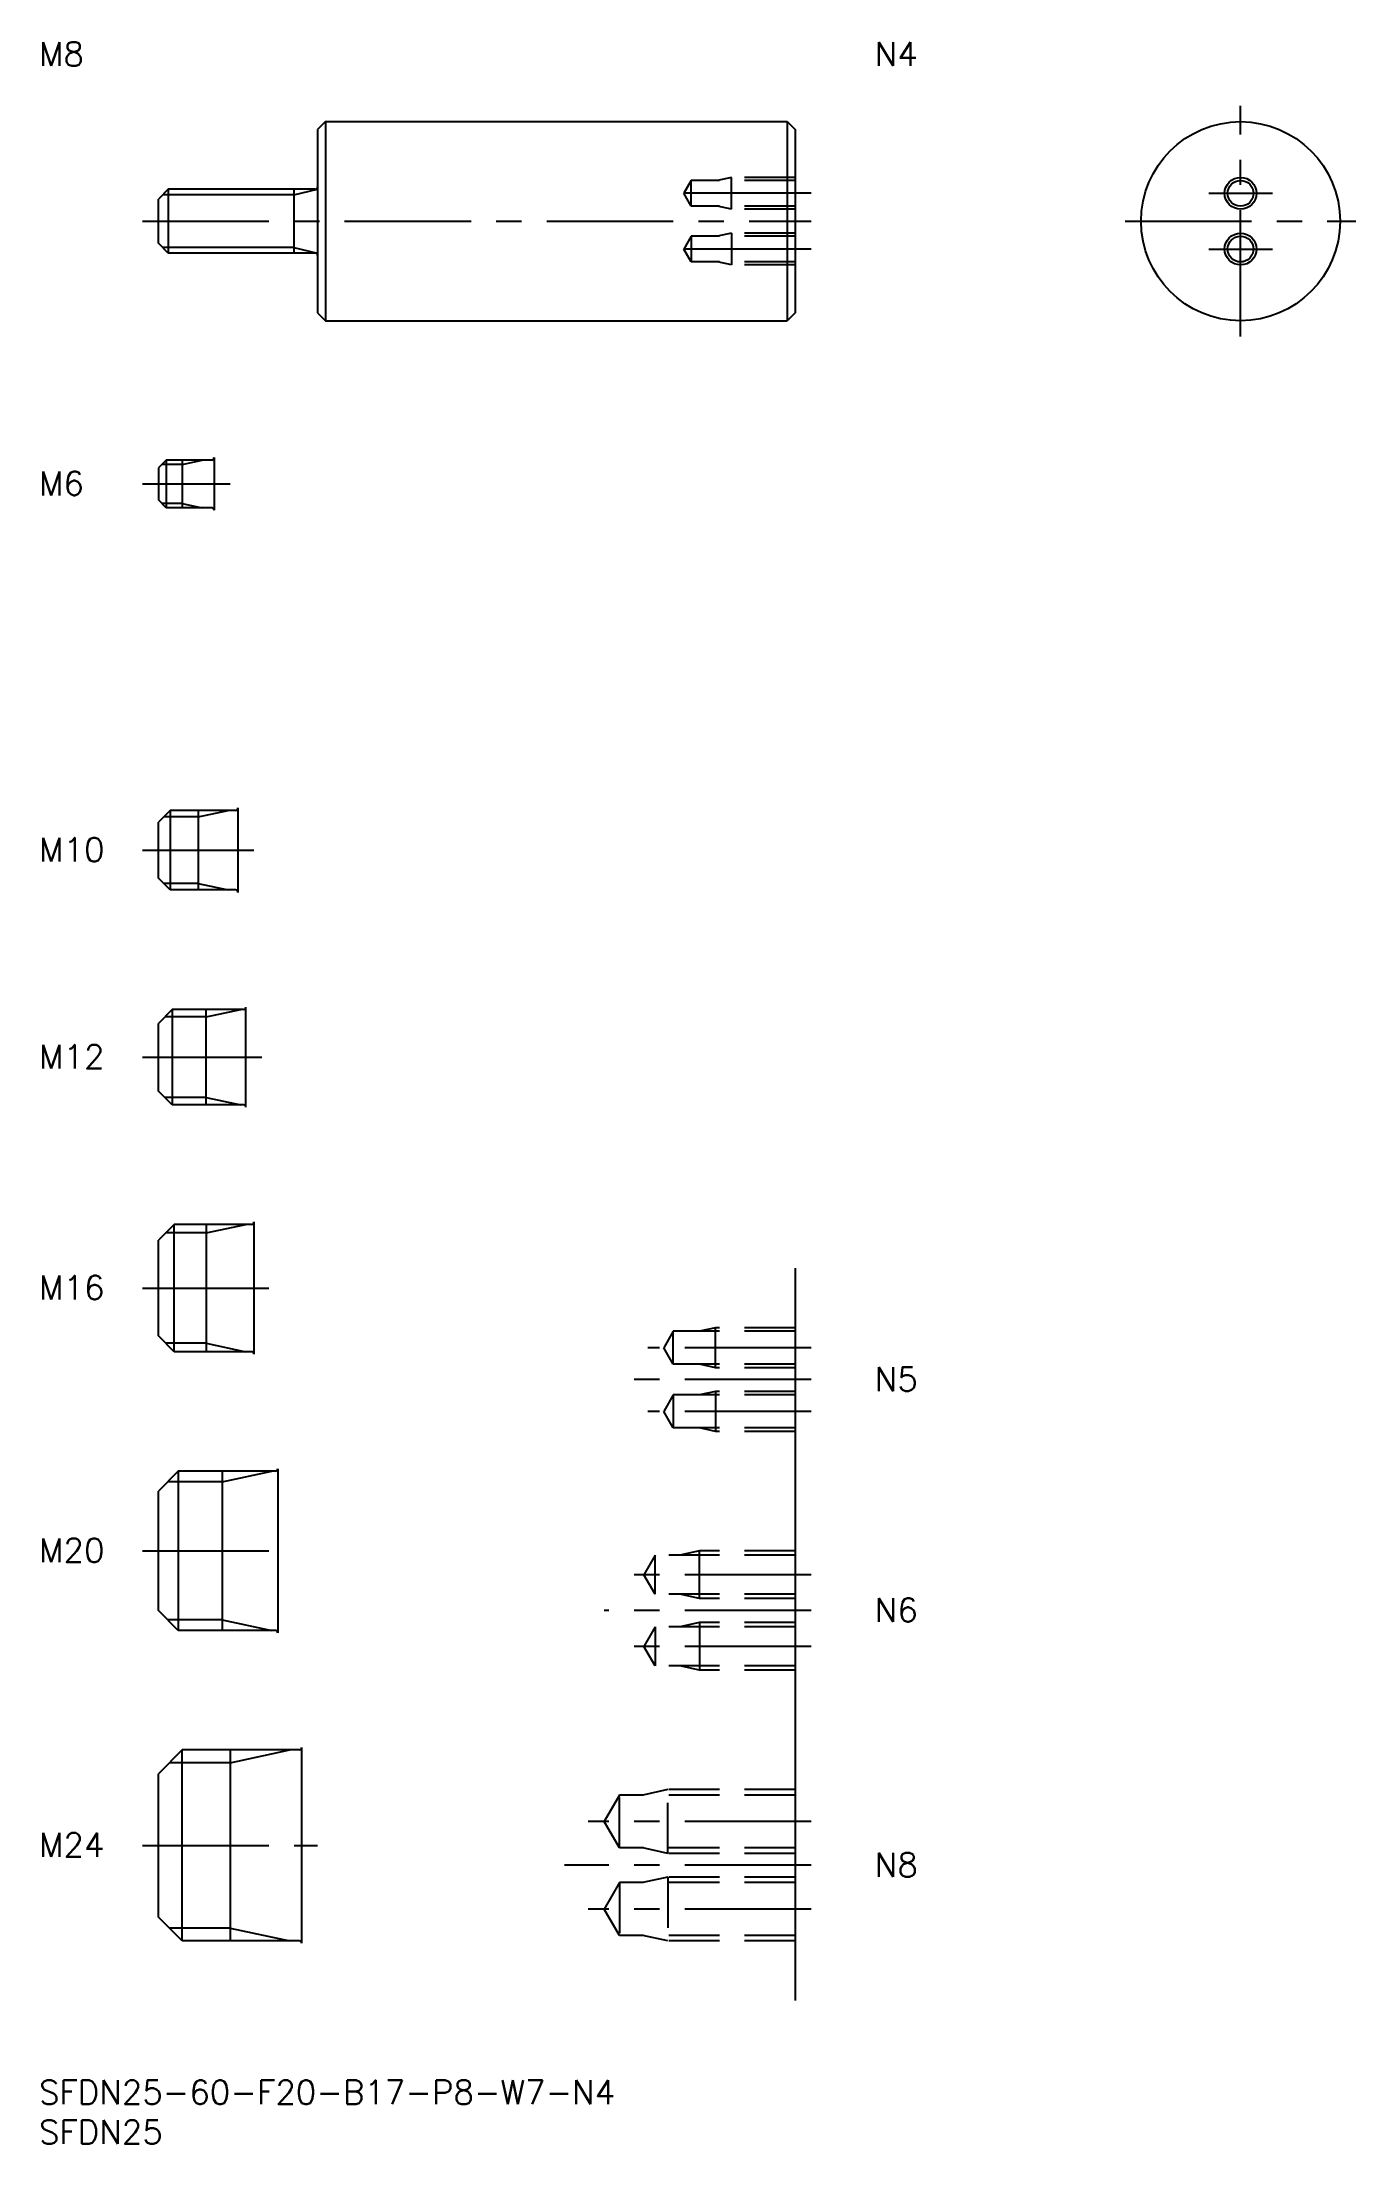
# Model space of a CAD drawing. Extents: x 0 to 165, y -8 to 256.
import ezdxf

# ---------------------------------------------------------------- set-up
doc = ezdxf.new("R2010")
doc.units = 0
doc.header["$LTSCALE"] = 0.5
doc.linetypes.add('CENTER', pattern=[50.8, 31.75, -6.35, 6.35, -6.35])
doc.linetypes.add('DASHED', pattern=[19.05, 12.7, -6.35])
for name, color, linetype in [('MSM_CENTER', 1, 'CENTER'), ('MSM_CONTINUOUS', 7, 'CONTINUOUS'), ('MSM_DASHED', 4, 'DASHED'), ('MSM_NARROW', 5, 'CONTINUOUS'), ('MSM_PART_NUMBER', 7, 'CONTINUOUS')]:
    doc.layers.add(name, color=color, linetype=linetype)
doc.styles.get("Standard").update_dxf_attribs({"font": 'txt.shx', "height": 1, "bigfont": 'bigfont.shx'})

# ---------------------------------------------------------------- blocks, each defined once
blk = doc.blocks.new('*U16')
at = {"layer": 'MSM_PART_NUMBER'}
blk.add_text('SFDN25-60-F20-B17-P8-W7-N4', height=3, dxfattribs=at).set_placement((0, -3))
blk = doc.blocks.new('*U17')
at = {"layer": 'MSM_PART_NUMBER'}
blk.add_text('SFDN25', height=3, dxfattribs=at).set_placement((0, -8))
blk = doc.blocks.new('*U18')
at = {"layer": 'MSM_PART_NUMBER'}
blk.add_text('M24', height=3, dxfattribs=at).set_placement((0, 28.06))
blk = doc.blocks.new('*U19')
at = {"layer": 'MSM_PART_NUMBER'}
blk.add_text('M20', height=3, dxfattribs=at).set_placement((0, 65.06))
blk = doc.blocks.new('*U20')
at = {"layer": 'MSM_PART_NUMBER'}
blk.add_text('M16', height=3, dxfattribs=at).set_placement((0, 98.06))
blk = doc.blocks.new('*U21')
at = {"layer": 'MSM_PART_NUMBER'}
blk.add_text('M12', height=3, dxfattribs=at).set_placement((0, 127.06))
blk = doc.blocks.new('*U22')
at = {"layer": 'MSM_PART_NUMBER'}
blk.add_text('M10', height=3, dxfattribs=at).set_placement((0, 153.06))
blk = doc.blocks.new('*U23')
at = {"layer": 'MSM_PART_NUMBER'}
blk.add_text('M6', height=3, dxfattribs=at).set_placement((0, 199.06))
blk = doc.blocks.new('*U24')
at = {"layer": 'MSM_PART_NUMBER'}
blk.add_text('M8', height=3, dxfattribs=at).set_placement((0, 253.000001))
blk = doc.blocks.new('*U25')
at = {"layer": 'MSM_PART_NUMBER'}
blk.add_text('N4', height=3, dxfattribs=at).set_placement((105, 253))
blk = doc.blocks.new('*U26')
at = {"layer": 'MSM_PART_NUMBER'}
blk.add_text('N8', height=3, dxfattribs=at).set_placement((105, 25.56))
blk = doc.blocks.new('*U27')
at = {"layer": 'MSM_PART_NUMBER'}
blk.add_text('N6', height=3, dxfattribs=at).set_placement((105, 57.56))
blk = doc.blocks.new('*U28')
at = {"layer": 'MSM_PART_NUMBER'}
blk.add_text('N5', height=3, dxfattribs=at).set_placement((105, 86.56))

msp = doc.modelspace()

# ---------------------------------------------------------------- linework, layer by layer
at = {"layer": 'MSM_CENTER'}
for p, q in [((150.95, 219), (150.95, 248)), ((97, 237), (79, 237)), ((146.95, 237), (154.95, 237)), ((13, 233.5), (97, 233.5)), ((136.45, 233.5), (165.45, 233.5)), ((97, 230), (79, 230)), ((146.95, 230), (154.95, 230)), ((13, 200.5), (24, 200.5)), ((13, 154.5), (27, 154.5)), ((13, 128.5), (28, 128.5)), ((13, 99.5), (29, 99.5)), ((97, 92), (76.5, 92)), ((97, 88), (73.5, 88)), ((97, 84), (76.5, 84)), ((13, 66.5), (32, 66.5)), ((97, 63.5), (74, 63.5)), ((97, 59), (71, 59)), ((97, 54.5), (74, 54.5)), ((97, 32.5), (69, 32.5)), ((13, 29.5), (35, 29.5)), ((97, 27), (66, 27)), ((97, 21.5), (69, 21.5))]:
    msp.add_line(p, q, dxfattribs=at)
at = {"layer": 'MSM_CONTINUOUS'}
for p, q in [((36, 246), (35, 245)), ((36, 246), (94, 246)), ((36, 246), (36, 221)), ((94, 246), (95, 245)), ((94, 246), (94, 221)), ((35, 245), (35, 222)), ((95, 245), (95, 222)), ((16.25, 237.5), (15, 236.25)), ((15, 230.75), (15, 236.25)), ((34.7, 237.5), (16.25, 237.5)), ((16.25, 237.5), (16.25, 229.5)), ((32, 237.5), (32, 229.5)), ((16.25, 229.5), (15, 230.75)), ((34.7, 229.5), (16.25, 229.5)), ((35, 222), (36, 221)), ((95, 222), (94, 221)), ((36, 221), (94, 221)), ((16, 203.5), (15, 202.5)), ((21.7, 203.5), (16, 203.5)), ((16, 203.5), (16, 197.5)), ((18, 203.5), (18, 197.5)), ((22, 203.8), (22, 197.2)), ((15, 202.5), (15, 198.5)), ((16, 197.5), (15, 198.5)), ((21.7, 197.5), (16, 197.5)), ((16.5, 159.5), (15, 158)), ((24.7, 159.5), (16.5, 159.5)), ((16.5, 159.5), (16.5, 149.5)), ((20, 159.5), (20, 149.5)), ((25, 159.8), (25, 149.2)), ((15, 151), (15, 158)), ((16.5, 149.5), (15, 151)), ((24.7, 149.5), (16.5, 149.5)), ((26, 122.2), (26, 134.8)), ((16.75, 134.5), (15, 132.75)), ((15, 124.25), (15, 132.75)), ((25.7, 134.5), (16.75, 134.5)), ((16.75, 134.5), (16.75, 122.5)), ((21, 122.5), (21, 134.5)), ((16.75, 122.5), (15, 124.25)), ((25.7, 122.5), (16.75, 122.5)), ((17, 107.5), (15, 105.5)), ((26.7, 107.5), (17, 107.5)), ((17, 91.5), (17, 107.5)), ((21, 107.5), (21, 91.5)), ((27, 107.8), (27, 91.2)), ((15, 93.5), (15, 105.5)), ((95, 102), (95, 10)), ((17, 91.5), (15, 93.5)), ((26.7, 91.5), (17, 91.5)), ((30, 76.8), (30, 56.2)), ((17.5, 76.5), (15, 74)), ((15, 59), (15, 74)), ((29.7, 76.5), (17.5, 76.5)), ((17.5, 76.5), (17.5, 56.5)), ((23, 76.5), (23, 56.5)), ((17.5, 56.5), (15, 59)), ((29.7, 56.5), (17.5, 56.5)), ((18, 41.5), (15, 38.5)), ((32.7, 41.5), (18, 41.5)), ((18, 17.5), (18, 41.5)), ((24, 41.5), (24, 17.5)), ((33, 41.8), (33, 17.2)), ((15, 20.5), (15, 38.5)), ((18, 17.5), (15, 20.5)), ((32.7, 17.5), (18, 17.5))]:
    msp.add_line(p, q, dxfattribs=at)
for centre, radius in [((150.95, 233.5), 12.5), ((150.95, 237), 1.62), ((150.95, 230), 1.62)]:
    msp.add_circle(centre, radius, dxfattribs=at)
for centre, start, end in [((34.7, 237.8), 270, 0), ((34.7, 229.2), 0, 90), ((21.7, 203.8), 270, 0), ((21.7, 197.2), 0, 90), ((24.7, 159.8), 270, 0), ((24.7, 149.2), 0, 90), ((25.7, 134.8), 270, 0), ((25.7, 122.2), 0, 90), ((26.7, 107.8), 270, 0), ((26.7, 91.2), 0, 90), ((29.7, 76.8), 270, 0), ((29.7, 56.2), 0, 90), ((32.7, 41.8), 270, 0), ((32.7, 17.2), 0, 90)]:
    msp.add_arc(centre, 0.3, start, end, dxfattribs=at)
at = {"layer": 'MSM_DASHED'}
for p, q in [((81.94, 238.62), (81, 237)), ((95, 238.62), (81.94, 238.62)), ((81.94, 235.38), (81.94, 238.62)), ((87, 239), (85.25, 238.62)), ((95, 239), (87, 239)), ((87, 235), (87, 239)), ((81.94, 235.38), (81, 237)), ((95, 235.38), (81.94, 235.38)), ((87, 235), (85.25, 235.38)), ((95, 235), (87, 235)), ((81.94, 231.62), (81, 230)), ((81.94, 228.38), (81, 230)), ((95, 231.62), (81.94, 231.62)), ((81.94, 231.62), (81.94, 228.38)), ((87, 232), (85.25, 231.62)), ((95, 232), (87, 232)), ((87, 232), (87, 228)), ((95, 228.38), (81.94, 228.38)), ((87, 228), (85.25, 228.38)), ((95, 228), (87, 228)), ((79.69, 94.07), (78.5, 92)), ((95, 94.07), (79.69, 94.07)), ((79.69, 89.93), (79.69, 94.07)), ((85, 94.5), (83, 94.07)), ((95, 94.5), (85, 94.5)), ((85, 89.5), (85, 94.5)), ((79.69, 89.93), (78.5, 92)), ((95, 89.93), (79.69, 89.93)), ((85, 89.5), (83, 89.93)), ((95, 89.5), (85, 89.5)), ((79.69, 86.07), (78.5, 84)), ((95, 86.07), (79.69, 86.07)), ((79.69, 86.07), (79.69, 81.93)), ((85, 86.5), (83, 86.07)), ((95, 86.5), (85, 86.5)), ((85, 86.5), (85, 81.5)), ((79.69, 81.93), (78.5, 84)), ((95, 81.93), (79.69, 81.93)), ((85, 81.5), (83, 81.93)), ((95, 81.5), (85, 81.5)), ((83, 66.5), (80.5, 65.96)), ((95, 66.5), (83, 66.5)), ((83, 60.5), (83, 66.5)), ((77.42, 65.96), (76, 63.5)), ((77.42, 61.04), (76, 63.5)), ((95, 65.96), (77.42, 65.96)), ((77.42, 61.04), (77.42, 65.96)), ((95, 61.04), (77.42, 61.04)), ((83, 60.5), (80.5, 61.04)), ((95, 60.5), (83, 60.5)), ((77.42, 56.96), (76, 54.5)), ((95, 56.96), (77.42, 56.96)), ((77.42, 56.96), (77.42, 52.04)), ((83, 57.5), (80.5, 56.96)), ((95, 57.5), (83, 57.5)), ((83, 57.5), (83, 51.5)), ((77.42, 52.04), (76, 54.5)), ((95, 52.04), (77.42, 52.04)), ((83, 51.5), (80.5, 52.04)), ((95, 51.5), (83, 51.5)), ((72.92, 35.82), (71, 32.5)), ((72.92, 29.18), (72.92, 35.82)), ((95, 35.82), (72.92, 35.82)), ((79, 36.5), (75.87, 35.82)), ((79, 28.5), (79, 36.5)), ((95, 36.5), (79, 36.5)), ((72.92, 29.18), (71, 32.5)), ((95, 29.18), (72.92, 29.18)), ((79, 28.5), (75.87, 29.18)), ((95, 28.5), (79, 28.5)), ((72.92, 24.82), (71, 21.5)), ((72.92, 24.82), (72.92, 18.18)), ((95, 24.82), (72.92, 24.82)), ((79, 25.5), (75.87, 24.82)), ((79, 25.5), (79, 17.5)), ((95, 25.5), (79, 25.5)), ((72.92, 18.18), (71, 21.5)), ((95, 18.18), (72.92, 18.18)), ((79, 17.5), (75.87, 18.18)), ((95, 17.5), (79, 17.5))]:
    msp.add_line(p, q, dxfattribs=at)
at = {"layer": 'MSM_NARROW'}
for p, q in [((32, 236.82), (15.57, 236.82)), ((32, 236.82), (35, 237.5)), ((32, 230.18), (15.57, 230.18)), ((32, 230.18), (35, 229.5)), ((18, 202.96), (20.5, 203.5)), ((18, 202.96), (15.46, 202.96)), ((18, 198.04), (15.46, 198.04)), ((18, 198.04), (20.5, 197.5)), ((20, 158.69), (15.69, 158.69)), ((20, 158.69), (23.75, 159.5)), ((20, 150.31), (15.69, 150.31)), ((20, 150.31), (23.75, 149.5)), ((21, 133.55), (15.8, 133.55)), ((21, 133.55), (25.38, 134.5)), ((21, 123.45), (15.8, 123.45)), ((21, 123.45), (25.38, 122.5)), ((21, 106.42), (15.92, 106.42)), ((21, 106.42), (26, 107.5)), ((21, 92.58), (15.92, 92.58)), ((21, 92.58), (26, 91.5)), ((23, 75.15), (16.15, 75.15)), ((23, 75.15), (29.25, 76.5)), ((23, 57.85), (16.15, 57.85)), ((23, 57.85), (29.25, 56.5)), ((24, 39.88), (16.38, 39.88)), ((24, 39.88), (31.5, 41.5)), ((24, 19.12), (16.38, 19.12)), ((24, 19.12), (31.5, 17.5))]:
    msp.add_line(p, q, dxfattribs=at)
for centre in [(150.95, 237), (150.95, 230)]:
    msp.add_circle(centre, 2, dxfattribs=at)

# ---------------------------------------------------------------- block references
at = {"layer": 'MSM_CONTINUOUS'}
for name in ['*U24', '*U25', '*U23', '*U22', '*U21', '*U20', '*U28', '*U19', '*U27', '*U18', '*U26', '*U16', '*U17']:
    msp.add_blockref(name, (0, 0), dxfattribs=at)

doc.saveas('drawing.dxf')
